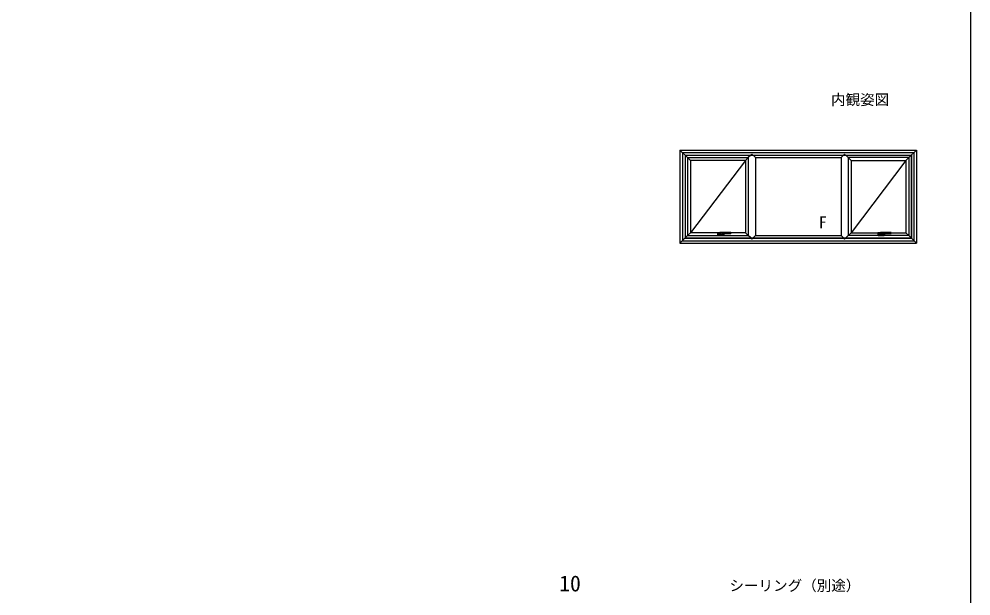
# Model space of a CAD drawing. Units: millimetres, scale not verified. Extents: x -525 to 525, y -783 to 778.
# Drawn here: x 1 to 525, y -316 to 1 of the extents above; entities that cross this region are included whole.
import ezdxf
from ezdxf.enums import TextEntityAlignment as Align

# ---------------------------------------------------------------- set-up
doc = ezdxf.new("R2010")
doc.units = ezdxf.units.MM
doc.header["$LTSCALE"] = 4
doc.linetypes.add('DOUBLE_CHAIN2', pattern=[12.8, 9, -1, 0.6, -0.6, 0.6, -1])
for name, color, linetype in [('0-1_USER1', 3, 'Continuous'), ('0-6_YKK_A1', 4, 'Continuous'), ('0-7_YKK_D', 6, 'Continuous'), ('0-8_YKK_ZWAK', 7, 'Continuous')]:
    doc.layers.add(name, color=color, linetype=linetype)
doc.styles.add('ＭＳ ゴシック', font='')
doc.styles.get('ＭＳ ゴシック').set_extended_font_data('MS Gothic')

msp = doc.modelspace()

# ---------------------------------------------------------------- linework, layer by layer
at = {"layer": '0-6_YKK_A1'}
for p, q in [((364.9, -70.7), (495, -70.7)), ((364.9, -70.7), (364.9, -122)), ((366.3, -72.1), (366.3, -120.6)), ((366.3, -72.1), (493.6, -72.1)), ((404.4, -73), (403.925, -73.475)), ((404.4, -73), (404.5, -73)), ((404.5, -73), (404.975, -73.475)), ((455.4, -73), (454.925, -73.475)), ((455.5, -73), (455.4, -73)), ((455.5, -73), (455.975, -73.475)), ((493.6, -72.1), (493.6, -120.6)), ((495, -70.7), (495, -122)), ((367.675, -73.475), (367.675, -119.225)), ((367.675, -73.475), (492.225, -73.475)), ((367.8, -73.6), (367.8, -119.1)), ((367.8, -73.6), (492.1, -73.6)), ((369.1, -74.9), (370.7, -76.5)), ((369.1, -74.9), (369.1, -117.8)), ((370.7, -76.5), (370.7, -116.2)), ((400.9, -76.5), (370.7, -116.2)), ((400.9, -76.5), (400.9, -116.2)), ((403.8, -73.6), (402.5, -74.9)), ((402.5, -74.9), (402.5, -117.8)), ((405.1, -73.6), (406.4, -74.9)), ((406.4, -74.9), (453.5, -74.9)), ((406.4, -74.9), (406.4, -117.8)), ((454.8, -73.6), (453.5, -74.9)), ((453.5, -74.9), (453.5, -117.8)), ((456.1, -73.6), (457.4, -74.9)), ((457.4, -74.9), (457.4, -117.8)), ((459, -76.5), (459, -116.2)), ((489.2, -76.5), (459, -116.2)), ((490.8, -74.9), (489.2, -76.5)), ((489.2, -76.5), (489.2, -116.2)), ((490.8, -74.9), (490.8, -117.8)), ((492.1, -73.6), (492.1, -119.1)), ((492.225, -73.475), (492.225, -119.225)), ((367.675, -119.225), (492.225, -119.225)), ((367.8, -119.1), (492.1, -119.1)), ((369.1, -117.8), (370.7, -116.2)), ((400.9, -116.2), (370.7, -116.2)), ((385.296, -116.95), (389.304, -116.95)), ((385.55, -116.3), (385.55, -117.6)), ((386.778, -116.25), (385.6, -116.25)), ((385.6, -117.65), (389, -117.65)), ((385.8, -116.95), (388.8, -116.95)), ((386.01, -116.845), (386.09, -116.845)), ((386.01, -117.055), (386.09, -117.055)), ((386.05, -117.2), (386.05, -116.7)), ((386.375, -117.65), (386.375, -116.274)), ((386.75, -116.653), (386.75, -116.95)), ((392.75, -116.01), (386.89, -116.01)), ((387.3, -117.909), (387.3, -115.893)), ((388.225, -117.65), (388.225, -116.611)), ((388.249, -116.61), (392.75, -116.61)), ((388.55, -117.2), (388.55, -116.7)), ((389.05, -116.61), (389.05, -117.6)), ((392.8, -116.06), (392.8, -116.56)), ((402.5, -117.8), (400.9, -116.2)), ((403.8, -119.1), (402.5, -117.8)), ((404.4, -119.7), (403.925, -119.225)), ((404.4, -119.7), (404.5, -119.7)), ((404.5, -119.7), (404.975, -119.225)), ((405.1, -119.1), (406.4, -117.8)), ((406.4, -117.8), (453.5, -117.8)), ((454.8, -119.1), (453.5, -117.8)), ((455.4, -119.7), (454.925, -119.225)), ((455.5, -119.7), (455.4, -119.7)), ((455.5, -119.7), (455.975, -119.225)), ((456.1, -119.1), (457.4, -117.8)), ((457.4, -117.8), (459, -116.2)), ((459, -116.2), (489.2, -116.2)), ((473.596, -116.95), (477.604, -116.95)), ((473.85, -116.3), (473.85, -117.6)), ((475.078, -116.25), (473.9, -116.25)), ((473.9, -117.65), (477.3, -117.65)), ((474.1, -116.95), (477.1, -116.95)), ((474.31, -116.845), (474.39, -116.845)), ((474.31, -117.055), (474.39, -117.055)), ((474.35, -117.2), (474.35, -116.7)), ((474.675, -117.65), (474.675, -116.274)), ((475.05, -116.653), (475.05, -116.95)), ((481.05, -116.01), (475.19, -116.01)), ((475.6, -117.909), (475.6, -115.893)), ((476.525, -117.65), (476.525, -116.611)), ((476.549, -116.61), (481.05, -116.61)), ((476.85, -117.2), (476.85, -116.7)), ((477.35, -116.61), (477.35, -117.6)), ((481.1, -116.06), (481.1, -116.56)), ((490.8, -117.8), (489.2, -116.2)), ((364.9, -122), (495, -122)), ((366.3, -120.6), (493.6, -120.6))]:
    msp.add_line(p, q, dxfattribs=at)
at = {"layer": '0-6_YKK_A1', "linetype": 'DOUBLE_CHAIN2'}
for p, q in [((386.866, -116.905), (386.886, -116.814)), ((386.886, -116.814), (386.908, -116.726)), ((387.012, -116.527), (386.992, -116.55)), ((392.75, -116.61), (392.75, -116.01)), ((475.166, -116.905), (475.186, -116.814)), ((475.186, -116.814), (475.207, -116.726)), ((475.312, -116.527), (475.292, -116.55)), ((481.05, -116.61), (481.05, -116.01))]:
    msp.add_line(p, q, dxfattribs=at)
at = {"layer": '0-6_YKK_A1'}
for points in [[(364.9, -70.7), (369.1, -74.9), (402.5, -74.9)], [(495, -70.7), (490.8, -74.9), (457.4, -74.9)], [(402.5, -74.9), (400.9, -76.5), (370.7, -76.5)], [(457.4, -74.9), (459, -76.5), (489.2, -76.5)], [(364.9, -122), (369.1, -117.8), (402.5, -117.8)], [(386.808, -116.093), (386.805, -116.104), (386.801, -116.115), (386.797, -116.133), (386.785, -116.206), (386.774, -116.284), (386.766, -116.369), (386.759, -116.46), (386.754, -116.554), (386.75, -116.653)], [(386.808, -116.093), (386.82, -116.064), (386.83, -116.047), (386.858, -116.019), (386.889, -116.01)], [(386.836, -117.35), (386.834, -117.281), (386.835, -117.171), (386.846, -117.036), (386.866, -116.904)], [(387.713, -117.398), (387.578, -117.419), (387.44, -117.433), (387.301, -117.437), (387.163, -117.434), (387.026, -117.422), (386.877, -117.398)], [(386.892, -116.01), (386.925, -116.018), (386.967, -116.046), (387.012, -116.093)], [(386.908, -116.726), (386.917, -116.692), (386.928, -116.661), (386.94, -116.632), (386.953, -116.606), (386.971, -116.576), (386.992, -116.55)], [(387.012, -116.093), (387.029, -116.118), (387.056, -116.181), (387.065, -116.216), (387.071, -116.254), (387.075, -116.295), (387.074, -116.331), (387.071, -116.366), (387.059, -116.428), (387.052, -116.453), (387.038, -116.485), (387.012, -116.527)], [(495, -122), (490.8, -117.8), (457.4, -117.8)], [(475.108, -116.093), (475.104, -116.104), (475.101, -116.115), (475.097, -116.133), (475.085, -116.206), (475.074, -116.284), (475.065, -116.369), (475.059, -116.46), (475.054, -116.554), (475.05, -116.653)], [(475.108, -116.093), (475.12, -116.064), (475.13, -116.047), (475.158, -116.019), (475.189, -116.01)], [(475.136, -117.35), (475.133, -117.281), (475.135, -117.171), (475.146, -117.036), (475.166, -116.904)], [(476.013, -117.398), (475.878, -117.419), (475.74, -117.433), (475.601, -117.437), (475.463, -117.434), (475.326, -117.422), (475.177, -117.398)], [(475.192, -116.01), (475.225, -116.018), (475.267, -116.046), (475.312, -116.093)], [(475.207, -116.726), (475.217, -116.692), (475.228, -116.661), (475.24, -116.632), (475.253, -116.606), (475.271, -116.576), (475.292, -116.55)], [(475.312, -116.093), (475.329, -116.118), (475.356, -116.181), (475.365, -116.216), (475.371, -116.254), (475.374, -116.295), (475.374, -116.331), (475.371, -116.366), (475.359, -116.428), (475.351, -116.453), (475.338, -116.485), (475.312, -116.527)]]:
    msp.add_lwpolyline(points, dxfattribs=at)
for centre, radius in [((386.05, -116.95), 0.22), ((386.05, -116.95), 0.2), ((387.3, -116.95), 0.375), ((388.55, -116.95), 0.2), ((474.35, -116.95), 0.22), ((474.35, -116.95), 0.2), ((475.6, -116.95), 0.375), ((476.85, -116.95), 0.2)]:
    msp.add_circle(centre, radius, dxfattribs=at)
for centre, radius, start, end in [((385.6, -116.3), 0.05, 90, 180), ((385.6, -117.6), 0.05, 180, 270), ((386.05, -116.95), 0.113, 111.03947, 248.96053), ((386.05, -116.95), 0.113, 291.03947, 68.96053), ((389.275, -116.95), 2.525, 180, 190.64929), ((386.843, -117.408), 0.05, 190.64929, 259.35071), ((387.3, -114.975), 2.525, 259.35071, 280.64929), ((387.757, -117.408), 0.05, 280.64929, 349.35071), ((385.325, -116.95), 2.525, 349.35071, 359.19506), ((388.249, -117.01), 0.4, 90, 177.71301), ((389, -117.6), 0.05, 270, 0), ((392.75, -116.06), 0.05, 0, 90), ((392.75, -116.56), 0.05, 270, 0), ((473.9, -116.3), 0.05, 90, 180), ((473.9, -117.6), 0.05, 180, 270), ((474.35, -116.95), 0.113, 111.03947, 248.96053), ((474.35, -116.95), 0.113, 291.03947, 68.96053), ((477.575, -116.95), 2.525, 180, 190.64929), ((475.143, -117.408), 0.05, 190.64929, 259.35071), ((475.6, -114.975), 2.525, 259.35071, 280.64929), ((476.057, -117.408), 0.05, 280.64929, 349.35071), ((473.625, -116.95), 2.525, 349.35071, 359.19506), ((476.549, -117.01), 0.4, 90, 177.71301), ((477.3, -117.6), 0.05, 270, 0), ((481.05, -116.06), 0.05, 0, 90), ((481.05, -116.56), 0.05, 270, 0)]:
    msp.add_arc(centre, radius, start, end, dxfattribs=at)
at = {"layer": '0-6_YKK_A1', "linetype": 'DOUBLE_CHAIN2'}
for centre, radius, start, end in [((386.886, -117.349), 0.05, 180.58522, 260.22176), ((387.705, -117.348), 0.05, 279.35046, 332.52377), ((386.955, -116.958), 0.895, 332.52377, 357.71301), ((475.186, -117.349), 0.05, 180.58522, 260.22176), ((476.005, -117.348), 0.05, 279.35046, 332.52377), ((475.255, -116.958), 0.895, 332.52377, 357.71301)]:
    msp.add_arc(centre, radius, start, end, dxfattribs=at)
at = {"layer": '0-8_YKK_ZWAK'}
msp.add_lwpolyline([(-525, -782.7), (525, -782.7), (525, 747.3)], dxfattribs=at)

# ---------------------------------------------------------------- texts
at = {"layer": '0-1_USER1', "style": 'ＭＳ ゴシック'}
msp.add_text('内観姿図', height=5.865, dxfattribs=at).set_placement((448, -47.7), align=Align.BOTTOM_LEFT)
at = {"layer": '0-6_YKK_A1', "style": 'ＭＳ ゴシック'}
msp.add_text('F', height=6.598, dxfattribs=at).set_placement((441.209, -115.687), align=Align.BOTTOM_LEFT)
at = {"layer": '0-7_YKK_D', "style": 'ＭＳ ゴシック'}
for s, height, p in [('10', 8.798, (298.399, -316.2)), ('シーリング（別途）', 5.865, (392.132, -315.016))]:
    msp.add_text(s, height=height, dxfattribs=at).set_placement(p, align=Align.BOTTOM_LEFT)

doc.saveas('drawing.dxf')
